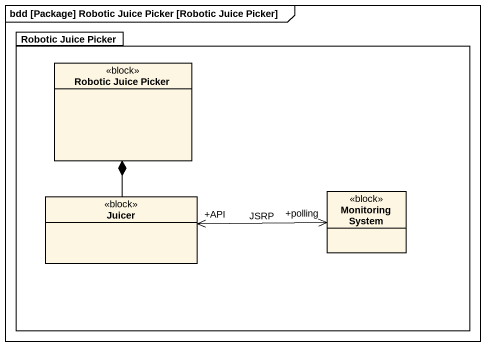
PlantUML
@startuml
mainframe bdd [Package] Robotic Juice Picker [Robotic Juice Picker]
hide circle
hide empty members
package "Robotic Juice Picker" as Robotic_Juice_Picker {
  class "Robotic Juice Picker" as Robotic_Juice_Picker_2 <<block>>
  class Juicer <<block>>
  class "Monitoring System" as Monitoring_System <<block>>
}
Juicer -up-* Robotic_Juice_Picker_2
Juicer "+API" <-right-> "+polling" Monitoring_System : JSRP
@enduml
